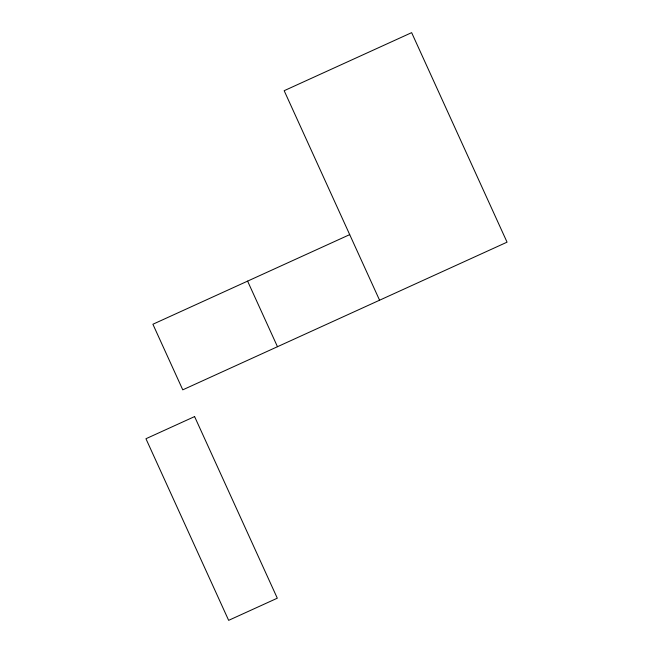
<?xml version="1.0" encoding="UTF-8"?>
<svg xmlns="http://www.w3.org/2000/svg" width="653" height="653" viewBox="0 0 653 653"><rect width="100%" height="100%" fill="white"/><g stroke="black" fill="none" stroke-linecap="round" stroke-linejoin="round"><path stroke-width="0.98" d="M349.706 234.623L152.9 324.247L182.767 389.841L507.055 242.165L411.643 32.65L284.169 90.702L379.573 300.217M247.601 281.125L277.476 346.71M194.594 416.581L145.946 438.734L228.648 620.35L277.305 598.197L194.594 416.581"/></g></svg>
